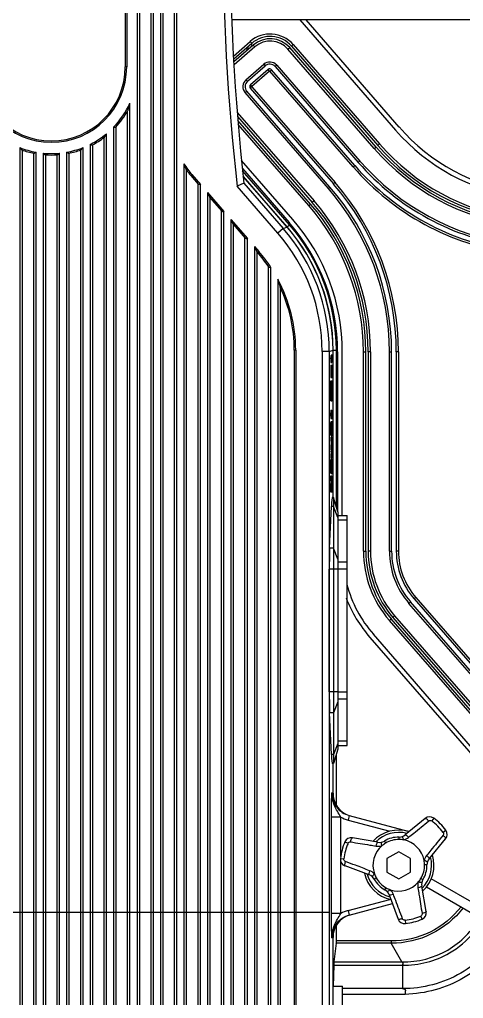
# Model space of a CAD drawing. Header units: millimetres. Extents: x -1070 to 42146, y 1440 to 12921.
# Drawn here: x 30919.1 to 31013.6, y 8100.1 to 8308.5 of the extents above; entities that cross this region are included whole.
import ezdxf

# ---------------------------------------------------------------- set-up
doc = ezdxf.new("R2010")
doc.units = ezdxf.units.MM
for name, color, linetype in [('DW-PLUS-PEIDIANHE实线CONTINUOUS', 7, 'Continuous'), ('DW-PLUS-XIANGTI实线CONTINUOUS', 7, 'Continuous'), ('MOUZU_COVER实线CONTINUOUS', 7, 'Continuous'), ('POWER-M_2实线CONTINUOUS', 7, 'Continuous'), ('SCREW-LOCKER实线CONTINUOUS', 7, 'Continuous')]:
    doc.layers.add(name, color=color, linetype=linetype)

# ---------------------------------------------------------------- blocks, each defined once
blk = doc.blocks.new('HJRTY45UYJDFGD')
at = {"layer": 'DW-PLUS-PEIDIANHE实线CONTINUOUS', "color": 251}
for p, q in [((18.25, 798.72), (18.25, 201.08)), ((18.75, 798.13), (18.75, 201.67)), ((21.25, 202.71), (21.25, 797.09)), ((21.75, 202.54), (21.75, 797.26)), ((23.25, 796.54), (23.25, 203.26)), ((23.75, 795.88), (23.75, 203.92)), ((26.25, 205.3), (26.25, 794.5)), ((26.75, 205.18), (26.75, 794.62)), ((15.75, 529.9), (15.75, 469.9)), ((16.05, 529.9), (16.05, 469.9)), ((16.05, 469.9), (15.75, 469.9)), ((16.75, 200.54), (16.75, 462.16)), ((16.25, 200.77), (16.25, 460.55)), ((13.25, 457.06), (13.25, 199.49)), ((13.75, 457.15), (13.75, 200.01)), ((11.25, 199.39), (11.25, 454.9)), ((11.75, 199.11), (11.75, 455.68)), ((-6.75, 452.73), (-6.75, 198.21)), ((6.75, 198.21), (6.75, 452.73)), ((8.25, 453.4), (8.25, 198.43)), ((8.75, 453.32), (8.75, 198.9)), ((-6.25, 452.22), (-6.25, 198.53)), ((-3.75, 198.29), (-3.75, 451.53)), ((-3.25, 197.87), (-3.25, 451.74)), ((-1.75, 451.53), (-1.75, 197.8)), ((-1.25, 451.19), (-1.25, 198.17)), ((1.25, 198.17), (1.25, 451.19)), ((1.75, 197.8), (1.75, 451.53)), ((3.25, 451.74), (3.25, 197.87)), ((3.75, 451.53), (3.75, 198.29)), ((6.25, 198.53), (6.25, 452.22)), ((28.25, 449.28), (28.25, 206.11)), ((28.75, 448), (28.75, 206.87)), ((29.95, 446.97), (29.73, 446.78)), ((29.73, 446.78), (31.29, 444.97)), ((29.95, 446.97), (31.75, 444.9)), ((40.86, 446.54), (50.19, 435.8)), ((31.25, 208.65), (31.25, 445.02)), ((31.75, 208.58), (31.75, 444.9)), ((41.01, 445.15), (39.57, 444.52)), ((48.26, 434.52), (39.57, 444.52)), ((41.01, 445.15), (49.39, 435.5)), ((33.25, 443.18), (36.75, 439.15)), ((33.25, 443.18), (33.25, 209.78)), ((33.71, 442.19), (36.29, 439.22)), ((33.75, 442.15), (33.75, 210.67)), ((36.25, 212.97), (36.25, 439.27)), ((36.75, 212.97), (36.75, 439.15)), ((38.25, 437.43), (41.75, 433.4)), ((38.25, 437.43), (38.25, 214.53)), ((38.71, 436.44), (41.29, 433.47)), ((38.75, 436.39), (38.75, 215.6)), ((49.39, 435.5), (50.19, 435.8)), ((49.39, 435.5), (48.26, 434.52)), ((41.25, 218.65), (41.25, 433.52)), ((41.75, 218.75), (41.75, 433.4)), ((43.25, 431.67), (44.19, 430.59)), ((43.25, 431.67), (43.25, 220.88)), ((43.71, 430.69), (43.97, 430.39)), ((43.75, 430.64), (43.75, 222.26)), ((44.19, 430.59), (43.97, 430.39)), ((46.25, 226.68), (46.25, 427.43)), ((46.75, 226.96), (46.75, 427.22)), ((48.25, 424.71), (48.25, 230.32)), ((48.75, 423.04), (48.75, 232.54)), ((52.05, 409.58), (51.75, 409.58)), ((51.75, 409.58), (51.75, 249.9)), ((52.05, 409.58), (52.05, 249.86)), ((59.19, 409.28), (57.7, 409.28)), ((57.7, 409.28), (57.7, 289.9)), ((59.19, 409.28), (60, 409.58)), ((59.19, 409.28), (59.19, 289.9)), ((59.65, 408.57), (59.63, 408.49)), ((59.65, 408.57), (59.85, 408.57)), ((59.85, 408.57), (59.83, 408.49)), ((60, 378.2), (60, 409.6)), ((59.5, 407.93), (59.74, 407.93)), ((59.5, 407.93), (59.51, 407.38)), ((59.51, 407.38), (59.74, 407.38)), ((59.54, 408.49), (59.83, 408.49)), ((59.54, 408.49), (59.54, 407.93)), ((59.54, 407.38), (59.54, 406.98)), ((59.54, 406.98), (59.75, 406.98)), ((59.7, 407.93), (59.71, 407.38)), ((59.74, 408.49), (59.74, 407.93)), ((59.74, 407.38), (59.74, 406.98)), ((59.75, 407.93), (59.75, 408.49)), ((59.75, 408.24), (59.83, 408.24)), ((59.75, 408.05), (59.83, 408.05)), ((59.75, 407.96), (59.83, 407.96)), ((59.82, 407.93), (59.75, 407.93)), ((59.75, 407.38), (59.82, 407.38)), ((59.75, 406.98), (59.75, 407.38)), ((59.83, 407.96), (59.83, 407.98)), ((59.54, 406.42), (59.85, 406.42)), ((59.54, 406.42), (59.54, 405.86)), ((59.54, 405.86), (59.8, 405.86)), ((59.62, 405.77), (59.82, 405.77)), ((59.63, 405.46), (59.83, 405.46)), ((59.63, 404.58), (59.83, 404.58)), ((59.64, 405), (59.84, 405)), ((59.74, 406.42), (59.74, 405.86)), ((59.83, 405.92), (59.85, 405.92)), ((59.85, 405.92), (59.85, 406.42)), ((59.53, 402.82), (59.73, 402.82)), ((59.54, 404.32), (59.8, 404.32)), ((59.54, 404.32), (59.54, 403.77)), ((59.54, 403.77), (59.81, 403.77)), ((59.57, 403.09), (59.77, 403.09)), ((59.62, 404.36), (59.82, 404.36)), ((59.74, 404.32), (59.74, 403.77)), ((59.85, 404.35), (59.85, 404.32)), ((59.49, 400.94), (59.69, 400.94)), ((59.5, 402.06), (59.7, 402.06)), ((59.71, 400.93), (59.84, 400.93)), ((59.73, 402.04), (59.82, 402.04)), ((59.84, 402.04), (59.84, 402.03)), ((59.51, 399.39), (59.71, 399.39)), ((59.57, 398.78), (59.77, 398.78)), ((59.72, 399.83), (59.82, 399.83)), ((59.83, 399.39), (59.83, 399.36)), ((59.53, 396.25), (59.73, 396.25)), ((59.54, 396.82), (59.74, 396.82)), ((59.76, 396.63), (59.74, 396.82)), ((59.54, 395.9), (59.74, 395.9)), ((59.54, 395.55), (59.75, 395.55)), ((59.54, 395.55), (59.54, 395.05)), ((59.54, 395.05), (59.85, 395.05)), ((59.55, 393.96), (59.75, 393.96)), ((59.59, 394.38), (59.79, 394.38)), ((59.74, 395.55), (59.74, 395.05)), ((59.85, 395.6), (59.79, 395.6)), ((59.79, 394.36), (59.82, 394.36)), ((59.8, 391.95), (59.8, 394.38)), ((59.82, 394.36), (59.81, 393.79)), ((59.85, 395.05), (59.85, 395.6)), ((59.53, 392.9), (59.73, 392.9)), ((59.78, 393.8), (59.78, 391.98)), ((59.8, 393.79), (59.81, 393.79)), ((59.8, 393.45), (59.83, 393.45)), ((59.8, 392.93), (59.84, 392.93)), ((59.8, 392.25), (59.83, 392.25)), ((59.54, 391.1), (59.74, 391.1)), ((59.54, 391.1), (59.54, 390.56)), ((59.54, 390.56), (59.74, 390.56)), ((59.54, 390.56), (59.62, 389.81)), ((59.62, 389.81), (59.54, 389.16)), ((59.55, 391.8), (59.75, 391.8)), ((59.59, 391.37), (59.79, 391.37)), ((59.62, 389.81), (59.82, 389.81)), ((59.74, 391.1), (59.74, 390.56)), ((59.85, 390.08), (59.74, 391.1)), ((59.74, 390.56), (59.82, 389.81)), ((59.82, 389.81), (59.74, 389.16)), ((59.85, 389.5), (59.85, 390.08)), ((59.54, 389.16), (59.74, 389.16)), ((59.54, 389.16), (59.54, 388.59)), ((59.54, 388.59), (59.74, 388.59)), ((59.54, 388.59), (59.6, 388.07)), ((59.63, 387.91), (59.54, 387.19)), ((59.6, 389.65), (59.8, 389.65)), ((59.6, 388.07), (59.8, 388.07)), ((59.63, 387.91), (59.83, 387.91)), ((59.74, 389.16), (59.74, 388.59)), ((59.74, 388.59), (59.8, 388.07)), ((59.83, 387.91), (59.74, 387.19)), ((59.76, 388.86), (59.78, 388.98)), ((59.85, 388.2), (59.76, 388.86)), ((59.78, 388.98), (59.85, 389.5)), ((59.85, 387.62), (59.85, 388.2)), ((59.54, 387.19), (59.74, 387.19)), ((59.54, 387.19), (59.54, 386.62)), ((59.54, 386.62), (59.74, 386.62)), ((59.55, 385.94), (59.75, 385.94)), ((59.59, 386.37), (59.79, 386.37)), ((59.74, 386.62), (59.85, 387.62)), ((59.74, 387.19), (59.74, 386.62)), ((59.53, 384.85), (59.73, 384.85)), ((59.55, 383.82), (59.75, 383.82)), ((59.75, 384.85), (59.84, 384.85)), ((59.76, 385.53), (59.83, 385.53)), ((59.76, 384.16), (59.83, 384.16)), ((59.5, 382.34), (59.7, 382.34)), ((59.5, 381.78), (59.7, 381.78)), ((59.52, 382.7), (59.72, 382.7)), ((59.54, 382.83), (59.74, 382.83)), ((59.59, 383.32), (59.79, 383.32)), ((59.72, 381.98), (59.76, 381.98)), ((59.49, 381.1), (59.69, 381.1)), ((59.49, 381.1), (59.49, 379.4)), ((59.49, 379.4), (59.85, 379.4)), ((59.69, 381.1), (59.69, 379.4)), ((59.71, 381.16), (59.77, 381.16)), ((59.71, 380), (59.71, 381.15)), ((59.77, 380), (59.71, 380)), ((59.77, 381.16), (59.77, 380)), ((59.79, 380), (59.79, 381.15)), ((59.85, 380), (59.79, 380)), ((59.85, 379.4), (59.85, 380)), ((60.1, 378.2), (59.84, 378.2)), ((61, 375.2), (60.1, 378.2)), ((60.1, 378.2), (60.1, 321.6)), ((59.28, 367.43), (59.66, 376.29)), ((60.1, 376.29), (59.66, 376.29)), ((61, 373.98), (60.1, 376.29)), ((61, 375.2), (61, 324.6)), ((60.1, 367.43), (59.28, 367.43)), ((61, 365.12), (60.1, 367.43)), ((61, 362.96), (59.21, 362.96)), ((59.21, 336.84), (59.21, 362.96)), ((61, 336.84), (59.21, 336.84)), ((61, 334.68), (60.1, 332.37)), ((60.1, 332.37), (59.28, 332.37)), ((59.66, 323.51), (59.28, 332.37)), ((61, 325.82), (60.1, 323.51)), ((60.1, 323.51), (59.66, 323.51)), ((61, 324.6), (60.1, 321.6)), ((60.1, 321.6), (59.84, 321.6)), ((60, 315.25), (60, 321.6)), ((60, 315.25), (59.75, 315.32)), ((61.65, 310.18), (59.65, 310.18)), ((59.65, 289.62), (59.65, 310.18)), ((61.65, 301.75), (61.65, 310.18)), ((63.46, 310.49), (63.21, 309.52)), ((63.21, 309.52), (72.07, 307.15)), ((63.46, 310.49), (75.94, 307.14)), ((61.65, 289.62), (61.65, 300.69)), ((63.21, 290.28), (72.07, 292.65)), ((-8.75, 289.9), (-6.25, 289.9)), ((-6.25, 289.9), (-3.75, 289.9)), ((-3.75, 289.9), (59.19, 289.9)), ((63.21, 290.28), (63.46, 289.31)), ((63.46, 289.31), (72.64, 291.77)), ((61.65, 289.62), (59.65, 289.62)), ((59.75, 284.48), (60, 284.55)), ((60, 249.9), (60, 284.55))]:
    blk.add_line(p, q, dxfattribs=at)
for centre, radius, start, end in [((538, 499.9), 501.5, 173.6596, 186.3404), ((538, 499.9), 500, 173.7134, 186.2866), ((0, 469.9), 16.05, 180, 0), ((0, 469.9), 15.75, 180, 0), ((0, 469.9), 18.45, 315.9025, 335.2111), ((0, 469.9), 18.75, 316.9793, 330.3302), ((0, 469.9), 18.45, 296.5613, 309.5578), ((0, 469.9), 18.75, 297.674, 307.0295), ((0, 469.9), 18.45, 248.5399, 259.8543), ((0, 469.9), 18.45, 280.1457, 291.4601), ((0, 469.9), 18.75, 250.3934, 258.5932), ((0, 469.9), 18.45, 264.5573, 275.4427), ((0, 469.9), 18.75, 266.0496, 273.9504), ((0, 469.9), 18.75, 281.4068, 289.6066), ((43.52, 458.76), 17.97, 211.847, 220.9926), ((43.49, 458.74), 18.24, 215.8608, 221.0003), ((19.22, 409.28), 38.47, 359.9991, 41.0009), ((19.22, 409.28), 39.98, 0.0002, 40.9998), ((20.01, 409.57), 31.74, 34.2385, 40.9951), ((19.99, 409.55), 32.07, 33.4374, 40.9914), ((19.96, 409.53), 31.8, 34.1112, 34.2415), ((20.03, 409.58), 32.02, 359.9993, 28.1954), ((20.05, 409.6), 31.69, 25.0999, 25.2892), ((20.03, 409.58), 31.72, 359.9986, 25.1067), ((-8.95, 408.08), 68.8, 0.0616, 0.4092), ((14, 408.22), 45.83, 0.0257, 0.3289), ((20.1, 408.14), 39.75, 359.6291, 0.01), ((43.37, 407.99), 16.48, 358.9429, 359.6461), ((36.11, 405.01), 23.53, 359.9754, 1.1106), ((50.29, 405.44), 9.56, 2.5653, 2.8861), ((36.31, 405.01), 23.53, 359.9754, 1.1106), ((31.42, 404.95), 28.43, 0.0871, 1.0344), ((17.99, 404.89), 41.86, 359.9988, 0.1505), ((23.45, 404.88), 36.4, 359.1655, 0.016), ((4.28, 400.99), 55.57, 359.9425, 1.0692), ((86.02, 396.25), 26.49, 178.7585, 179.987), ((86.22, 396.25), 26.49, 178.7585, 179.987), ((79.39, 396.22), 19.64, 178.8178, 180), ((35.9, 385.18), 23.95, 1.0902, 1.4931), ((20.33, 384.89), 39.52, 359.9384, 1.0776), ((43.72, 384.32), 16.13, 357.9302, 358.3204), ((201.46, 381.13), 141.96, 179.7379, 180.0142), ((201.66, 381.13), 141.96, 179.7379, 180.0142), ((64.77, 315.35), 6.04, 238.8803, 254.9593), ((74, 299.9), 7.5, 72.8486, 137.153), ((74, 299.9), 7, 75.5534, 134.4466), ((74, 299.9), 7, 315.5534, 14.4466), ((74, 299.9), 7.5, 312.8215, 17.191), ((74, 299.9), 7.5, 192.8341, 257.1602), ((74, 299.9), 7, 195.5534, 254.4466), ((9816.25, 289.88), 9758.55, 179.999871, 180.235764), ((9732.04, 289.88), 9672.85, 179.999871, 180.236806), ((64.77, 284.45), 6.04, 105.0406, 121.1198)]:
    blk.add_arc(centre, radius, start, end, dxfattribs=at)
for centre, major_axis, ratio, start_param, end_param in [((19.98, 409.56), (37.49, 14.02), 0.999306, -0.35698, 0.357565), ((59.84, 369.9), (0, 8.3), 0.034921, 0.000009, 0.691684), ((59.41, 362.96), (0, 5.8), 0.034921, 0.691684, 1.570796), ((59.41, 336.84), (0, 5.8), 0.034921, -4.712389, -3.833276), ((59.84, 329.9), (0, 8.3), 0.034921, -3.833276, -3.141601), ((65, 315.25), (-4.83, 1.29), 0.999347, 0.261636, 1.52027), ((65, 284.55), (4.83, 1.29), 0.999347, 1.621323, 2.879956)]:
    blk.add_ellipse(centre, major_axis=major_axis, ratio=ratio, start_param=start_param, end_param=end_param, dxfattribs=at)
for points, knots in [([(16.29, 460.62), (16.32, 460.67), (16.36, 460.79), (16.44, 461.03), (16.54, 461.36), (16.65, 461.76), (16.72, 462.03), (16.75, 462.16)], [0, 0, 0, 0, 0.108185, 0.230727, 0.484511, 0.741784, 1, 1, 1, 1]), ([(13.25, 457.06), (13.34, 457.05), (13.49, 457.04), (13.66, 457.06), (13.71, 457.11)], [0, 0, 0, 0, 0.592483, 1, 1, 1, 1]), ([(11.29, 454.93), (11.31, 454.95), (11.35, 454.99), (11.42, 455.1), (11.52, 455.26), (11.64, 455.47), (11.71, 455.61), (11.75, 455.68)], [0, 0, 0, 0, 0.087932, 0.201837, 0.457411, 0.726575, 1, 1, 1, 1]), ([(-6.75, 452.73), (-6.71, 452.68), (-6.63, 452.58), (-6.51, 452.44), (-6.4, 452.33), (-6.33, 452.25), (-6.29, 452.24)], [0, 0, 0, 0, 0.286042, 0.563701, 0.816986, 1, 1, 1, 1]), ([(6.29, 452.24), (6.33, 452.25), (6.4, 452.33), (6.51, 452.44), (6.63, 452.58), (6.71, 452.68), (6.75, 452.73)], [0, 0, 0, 0, 0.183013, 0.436297, 0.713957, 1, 1, 1, 1]), ([(8.25, 453.4), (8.34, 453.36), (8.46, 453.32), (8.62, 453.28), (8.68, 453.28), (8.71, 453.29)], [0, 0, 0, 0, 0.596257, 0.833656, 1, 1, 1, 1]), ([(-3.71, 451.52), (-3.68, 451.51), (-3.61, 451.54), (-3.46, 451.61), (-3.34, 451.69), (-3.25, 451.74)], [0, 0, 0, 0, 0.165618, 0.408886, 1, 1, 1, 1]), ([(-1.75, 451.53), (-1.67, 451.46), (-1.55, 451.35), (-1.4, 451.24), (-1.32, 451.2), (-1.29, 451.19)], [0, 0, 0, 0, 0.579739, 0.828525, 1, 1, 1, 1]), ([(1.29, 451.19), (1.32, 451.2), (1.4, 451.24), (1.55, 451.35), (1.67, 451.46), (1.75, 451.53)], [0, 0, 0, 0, 0.171475, 0.420261, 1, 1, 1, 1]), ([(3.25, 451.74), (3.34, 451.69), (3.46, 451.61), (3.61, 451.54), (3.68, 451.51), (3.71, 451.52)], [0, 0, 0, 0, 0.591114, 0.834382, 1, 1, 1, 1]), ([(28.25, 449.28), (28.29, 449.17), (28.36, 448.95), (28.47, 448.64), (28.56, 448.37), (28.64, 448.18), (28.68, 448.09), (28.71, 448.06)], [0, 0, 0, 0, 0.261851, 0.522121, 0.776844, 0.897639, 1, 1, 1, 1]), ([(31.29, 444.97), (31.33, 444.93), (31.51, 444.89), (31.66, 444.9), (31.75, 444.9)], [0, 0, 0, 0, 0.409858, 1, 1, 1, 1]), ([(41.01, 445.15), (41.01, 445.15), (41.01, 445.15), (41.01, 445.15), (41.01, 445.15)], [0, 0, 0, 0, 0.584261, 1, 1, 1, 1]), ([(33.25, 443.18), (33.29, 443.09), (33.36, 442.91), (33.48, 442.65), (33.57, 442.44), (33.65, 442.29), (33.69, 442.22), (33.71, 442.19)], [0, 0, 0, 0, 0.265887, 0.529164, 0.784185, 0.902737, 1, 1, 1, 1]), ([(36.29, 439.22), (36.33, 439.17), (36.51, 439.14), (36.66, 439.15), (36.75, 439.15)], [0, 0, 0, 0, 0.409858, 1, 1, 1, 1]), ([(38.25, 437.43), (38.29, 437.34), (38.36, 437.16), (38.48, 436.9), (38.57, 436.69), (38.65, 436.54), (38.69, 436.47), (38.71, 436.44)], [0, 0, 0, 0, 0.265887, 0.529164, 0.784185, 0.902737, 1, 1, 1, 1]), ([(41.29, 433.47), (41.33, 433.42), (41.51, 433.39), (41.66, 433.4), (41.75, 433.4)], [0, 0, 0, 0, 0.409858, 1, 1, 1, 1]), ([(43.25, 431.67), (43.29, 431.59), (43.36, 431.41), (43.48, 431.15), (43.57, 430.94), (43.65, 430.79), (43.69, 430.72), (43.71, 430.69)], [0, 0, 0, 0, 0.265887, 0.529164, 0.784185, 0.902737, 1, 1, 1, 1]), ([(46.29, 427.37), (46.33, 427.31), (46.5, 427.24), (46.66, 427.23), (46.75, 427.22)], [0, 0, 0, 0, 0.419798, 1, 1, 1, 1]), ([(48.25, 424.71), (48.33, 424.44), (48.44, 424.04), (48.57, 423.57), (48.65, 423.31), (48.68, 423.19), (48.71, 423.13)], [0, 0, 0, 0, 0.51334, 0.766134, 0.888872, 1, 1, 1, 1]), ([(59.82, 407.93), (59.82, 407.93), (59.83, 407.95), (59.83, 407.95), (59.83, 407.96)], [0, 0, 0, 0, 0.582765, 1, 1, 1, 1]), ([(59.84, 407.45), (59.84, 407.43), (59.84, 407.41), (59.82, 407.38), (59.82, 407.38)], [0, 0, 0, 0, 0.70464, 1, 1, 1, 1]), ([(59.83, 408.05), (59.83, 408.07), (59.83, 408.13), (59.83, 408.19), (59.83, 408.24)], [0, 0, 0, 0, 0.206475, 1, 1, 1, 1]), ([(59.83, 407.98), (59.83, 407.99), (59.83, 408.01), (59.83, 408.03), (59.83, 408.05)], [0, 0, 0, 0, 0.209459, 1, 1, 1, 1]), ([(59.85, 407.68), (59.85, 407.66), (59.85, 407.58), (59.84, 407.5), (59.84, 407.45)], [0, 0, 0, 0, 0.328395, 1, 1, 1, 1]), ([(59.62, 405.77), (59.62, 405.8), (59.62, 405.82), (59.61, 405.86), (59.6, 405.86)], [0, 0, 0, 0, 0.77255, 1, 1, 1, 1]), ([(59.63, 405.46), (59.63, 405.5), (59.63, 405.6), (59.63, 405.7), (59.62, 405.77)], [0, 0, 0, 0, 0.322669, 1, 1, 1, 1]), ([(59.62, 404.39), (59.63, 404.4), (59.63, 404.47), (59.63, 404.53), (59.63, 404.58)], [0, 0, 0, 0, 0.183355, 1, 1, 1, 1]), ([(59.63, 404.58), (59.63, 404.61), (59.64, 404.75), (59.64, 404.89), (59.64, 405)], [0, 0, 0, 0, 0.209658, 1, 1, 1, 1]), ([(59.82, 405.77), (59.82, 405.8), (59.82, 405.82), (59.81, 405.86), (59.8, 405.86)], [0, 0, 0, 0, 0.77255, 1, 1, 1, 1]), ([(59.83, 405.46), (59.83, 405.5), (59.83, 405.6), (59.83, 405.7), (59.82, 405.77)], [0, 0, 0, 0, 0.322669, 1, 1, 1, 1]), ([(59.82, 404.39), (59.82, 404.4), (59.83, 404.47), (59.83, 404.53), (59.83, 404.58)], [0, 0, 0, 0, 0.183355, 1, 1, 1, 1]), ([(59.83, 404.58), (59.83, 404.61), (59.84, 404.75), (59.84, 404.89), (59.84, 405)], [0, 0, 0, 0, 0.209658, 1, 1, 1, 1]), ([(59.84, 405.87), (59.84, 405.84), (59.84, 405.7), (59.85, 405.57), (59.85, 405.47)], [0, 0, 0, 0, 0.233034, 1, 1, 1, 1]), ([(59.5, 402.06), (59.5, 402.14), (59.51, 402.39), (59.52, 402.65), (59.53, 402.82)], [0, 0, 0, 0, 0.305093, 1, 1, 1, 1]), ([(59.53, 402.82), (59.53, 402.86), (59.54, 402.92), (59.55, 403.01), (59.56, 403.06), (59.57, 403.09), (59.57, 403.09)], [0, 0, 0, 0, 0.4112, 0.723992, 0.92132, 1, 1, 1, 1]), ([(59.62, 404.34), (59.62, 404.35), (59.62, 404.35), (59.62, 404.36), (59.62, 404.36)], [0, 0, 0, 0, 0.44064, 1, 1, 1, 1]), ([(59.7, 402.06), (59.7, 402.14), (59.71, 402.39), (59.72, 402.65), (59.73, 402.82)], [0, 0, 0, 0, 0.305093, 1, 1, 1, 1]), ([(59.74, 402.29), (59.74, 402.25), (59.72, 402.07), (59.72, 401.89), (59.72, 401.74)], [0, 0, 0, 0, 0.193206, 1, 1, 1, 1]), ([(59.73, 402.82), (59.73, 402.86), (59.74, 402.92), (59.75, 403.01), (59.76, 403.06), (59.77, 403.09), (59.77, 403.09)], [0, 0, 0, 0, 0.4112, 0.723992, 0.92132, 1, 1, 1, 1]), ([(59.77, 402.47), (59.77, 402.47), (59.76, 402.45), (59.75, 402.42), (59.74, 402.36), (59.74, 402.31), (59.74, 402.29)], [0, 0, 0, 0, 0.084, 0.285254, 0.598262, 1, 1, 1, 1]), ([(59.77, 403.09), (59.78, 403.09), (59.79, 403.05), (59.8, 403.01), (59.81, 402.92), (59.81, 402.85), (59.82, 402.81)], [0, 0, 0, 0, 0.079506, 0.279117, 0.593214, 1, 1, 1, 1]), ([(59.82, 402.04), (59.82, 402.11), (59.81, 402.22), (59.8, 402.36), (59.79, 402.43), (59.78, 402.47), (59.77, 402.47)], [0, 0, 0, 0, 0.459452, 0.765106, 0.936919, 1, 1, 1, 1]), ([(59.8, 404.33), (59.81, 404.33), (59.82, 404.34), (59.82, 404.35), (59.82, 404.36)], [0, 0, 0, 0, 0.603312, 1, 1, 1, 1]), ([(59.8, 404.32), (59.8, 404.32), (59.8, 404.32), (59.8, 404.33), (59.8, 404.33)], [0, 0, 0, 0, 0.512365, 1, 1, 1, 1]), ([(59.83, 403.8), (59.82, 403.8), (59.82, 403.79), (59.81, 403.77), (59.81, 403.77)], [0, 0, 0, 0, 0.457324, 1, 1, 1, 1]), ([(59.82, 402.81), (59.82, 402.79), (59.82, 402.68), (59.83, 402.57), (59.83, 402.48)], [0, 0, 0, 0, 0.216599, 1, 1, 1, 1]), ([(59.84, 403.98), (59.84, 403.96), (59.84, 403.9), (59.83, 403.84), (59.83, 403.8)], [0, 0, 0, 0, 0.313273, 1, 1, 1, 1]), ([(59.83, 402.48), (59.83, 402.44), (59.84, 402.3), (59.84, 402.15), (59.84, 402.04)], [0, 0, 0, 0, 0.232619, 1, 1, 1, 1]), ([(59.85, 404.32), (59.85, 404.29), (59.85, 404.17), (59.84, 404.06), (59.84, 403.98)], [0, 0, 0, 0, 0.289484, 1, 1, 1, 1]), ([(59.49, 400.94), (59.49, 401.04), (59.49, 401.42), (59.5, 401.79), (59.5, 402.06)], [0, 0, 0, 0, 0.273053, 1, 1, 1, 1]), ([(59.51, 399.39), (59.51, 399.49), (59.49, 400.01), (59.49, 400.52), (59.49, 400.94)], [0, 0, 0, 0, 0.19873, 1, 1, 1, 1]), ([(59.69, 400.94), (59.69, 401.04), (59.69, 401.42), (59.7, 401.79), (59.7, 402.06)], [0, 0, 0, 0, 0.273053, 1, 1, 1, 1]), ([(59.71, 399.39), (59.71, 399.49), (59.69, 400.01), (59.69, 400.52), (59.69, 400.94)], [0, 0, 0, 0, 0.19873, 1, 1, 1, 1]), ([(59.72, 401.74), (59.72, 401.68), (59.71, 401.42), (59.71, 401.15), (59.71, 400.94)], [0, 0, 0, 0, 0.228808, 1, 1, 1, 1]), ([(59.71, 400.94), (59.71, 400.84), (59.71, 400.48), (59.72, 400.12), (59.72, 399.85)], [0, 0, 0, 0, 0.27627, 1, 1, 1, 1]), ([(59.84, 400.93), (59.84, 401.04), (59.83, 401.41), (59.83, 401.78), (59.82, 402.04)], [0, 0, 0, 0, 0.290235, 1, 1, 1, 1]), ([(59.82, 399.83), (59.82, 399.91), (59.83, 400.28), (59.84, 400.64), (59.84, 400.93)], [0, 0, 0, 0, 0.206432, 1, 1, 1, 1]), ([(59.85, 400.94), (59.85, 400.83), (59.85, 400.45), (59.85, 400.07), (59.84, 399.8)], [0, 0, 0, 0, 0.28046, 1, 1, 1, 1]), ([(59.57, 398.78), (59.56, 398.78), (59.55, 398.85), (59.54, 398.94), (59.52, 399.15), (59.52, 399.29), (59.51, 399.39)], [0, 0, 0, 0, 0.063628, 0.241546, 0.549966, 1, 1, 1, 1]), ([(59.77, 398.78), (59.76, 398.78), (59.75, 398.85), (59.74, 398.94), (59.72, 399.15), (59.72, 399.29), (59.71, 399.39)], [0, 0, 0, 0, 0.063628, 0.241546, 0.549966, 1, 1, 1, 1]), ([(59.72, 399.85), (59.73, 399.79), (59.73, 399.68), (59.74, 399.53), (59.75, 399.46), (59.76, 399.4), (59.77, 399.4)], [0, 0, 0, 0, 0.410885, 0.724052, 0.922629, 1, 1, 1, 1]), ([(59.77, 399.4), (59.78, 399.4), (59.79, 399.45), (59.8, 399.51), (59.81, 399.66), (59.82, 399.77), (59.82, 399.83)], [0, 0, 0, 0, 0.062044, 0.236252, 0.545439, 1, 1, 1, 1]), ([(59.81, 399.04), (59.81, 399), (59.81, 398.94), (59.8, 398.86), (59.79, 398.81), (59.78, 398.78), (59.77, 398.78)], [0, 0, 0, 0, 0.428242, 0.739703, 0.928345, 1, 1, 1, 1]), ([(59.83, 399.36), (59.83, 399.33), (59.82, 399.22), (59.82, 399.12), (59.81, 399.04)], [0, 0, 0, 0, 0.288458, 1, 1, 1, 1]), ([(59.84, 399.8), (59.84, 399.76), (59.84, 399.63), (59.83, 399.49), (59.83, 399.39)], [0, 0, 0, 0, 0.268604, 1, 1, 1, 1]), ([(59.54, 395.9), (59.54, 395.92), (59.54, 396.04), (59.53, 396.16), (59.53, 396.25)], [0, 0, 0, 0, 0.233887, 1, 1, 1, 1]), ([(59.74, 395.9), (59.74, 395.92), (59.74, 396.04), (59.73, 396.16), (59.73, 396.25)], [0, 0, 0, 0, 0.233887, 1, 1, 1, 1]), ([(59.75, 396.22), (59.75, 396.2), (59.75, 396.09), (59.76, 395.98), (59.76, 395.9)], [0, 0, 0, 0, 0.267789, 1, 1, 1, 1]), ([(59.53, 392.9), (59.53, 393), (59.54, 393.36), (59.54, 393.71), (59.55, 393.96)], [0, 0, 0, 0, 0.29242, 1, 1, 1, 1]), ([(59.55, 395.55), (59.55, 395.57), (59.55, 395.69), (59.54, 395.81), (59.54, 395.9)], [0, 0, 0, 0, 0.240666, 1, 1, 1, 1]), ([(59.55, 393.96), (59.55, 394.03), (59.56, 394.13), (59.57, 394.27), (59.58, 394.33), (59.58, 394.38), (59.59, 394.38)], [0, 0, 0, 0, 0.457907, 0.76502, 0.937591, 1, 1, 1, 1]), ([(59.73, 392.9), (59.73, 393), (59.74, 393.36), (59.74, 393.71), (59.75, 393.96)], [0, 0, 0, 0, 0.29242, 1, 1, 1, 1]), ([(59.75, 395.55), (59.75, 395.57), (59.75, 395.69), (59.74, 395.81), (59.74, 395.9)], [0, 0, 0, 0, 0.240666, 1, 1, 1, 1]), ([(59.75, 393.96), (59.75, 394.03), (59.76, 394.13), (59.77, 394.27), (59.78, 394.33), (59.78, 394.38), (59.79, 394.38)], [0, 0, 0, 0, 0.457907, 0.76502, 0.937591, 1, 1, 1, 1]), ([(59.76, 395.9), (59.76, 395.88), (59.76, 395.81), (59.76, 395.74), (59.77, 395.69)], [0, 0, 0, 0, 0.336653, 1, 1, 1, 1]), ([(59.77, 395.69), (59.77, 395.67), (59.78, 395.65), (59.78, 395.6), (59.79, 395.6)], [0, 0, 0, 0, 0.716424, 1, 1, 1, 1]), ([(59.82, 394.36), (59.82, 394.33), (59.84, 394.17), (59.84, 394), (59.84, 393.86)], [0, 0, 0, 0, 0.169468, 1, 1, 1, 1]), ([(59.55, 391.8), (59.55, 391.87), (59.54, 392.24), (59.53, 392.6), (59.53, 392.9)], [0, 0, 0, 0, 0.200997, 1, 1, 1, 1]), ([(59.75, 391.8), (59.75, 391.87), (59.74, 392.24), (59.73, 392.6), (59.73, 392.9)], [0, 0, 0, 0, 0.200997, 1, 1, 1, 1]), ([(59.76, 393.59), (59.76, 393.54), (59.75, 393.31), (59.75, 393.08), (59.75, 392.9)], [0, 0, 0, 0, 0.206289, 1, 1, 1, 1]), ([(59.75, 392.9), (59.75, 392.84), (59.75, 392.63), (59.75, 392.41), (59.76, 392.26)], [0, 0, 0, 0, 0.286103, 1, 1, 1, 1]), ([(59.78, 393.8), (59.78, 393.78), (59.77, 393.71), (59.76, 393.64), (59.76, 393.59)], [0, 0, 0, 0, 0.298163, 1, 1, 1, 1]), ([(59.76, 392.26), (59.76, 392.2), (59.77, 392.1), (59.77, 392), (59.78, 391.98)], [0, 0, 0, 0, 0.699412, 1, 1, 1, 1]), ([(59.8, 391.95), (59.81, 391.97), (59.81, 392.08), (59.82, 392.17), (59.83, 392.25)], [0, 0, 0, 0, 0.26697, 1, 1, 1, 1]), ([(59.83, 393.45), (59.83, 393.49), (59.83, 393.6), (59.82, 393.71), (59.81, 393.79)], [0, 0, 0, 0, 0.329711, 1, 1, 1, 1]), ([(59.84, 392.93), (59.84, 392.98), (59.84, 393.15), (59.83, 393.33), (59.83, 393.45)], [0, 0, 0, 0, 0.282646, 1, 1, 1, 1]), ([(59.83, 392.25), (59.83, 392.3), (59.84, 392.52), (59.84, 392.75), (59.84, 392.93)], [0, 0, 0, 0, 0.210483, 1, 1, 1, 1]), ([(59.84, 393.86), (59.85, 393.79), (59.85, 393.48), (59.85, 393.17), (59.85, 392.93)], [0, 0, 0, 0, 0.228936, 1, 1, 1, 1]), ([(59.85, 392.93), (59.85, 392.82), (59.85, 392.44), (59.85, 392.06), (59.84, 391.79)], [0, 0, 0, 0, 0.289439, 1, 1, 1, 1]), ([(59.59, 391.37), (59.59, 391.37), (59.58, 391.42), (59.57, 391.48), (59.56, 391.63), (59.55, 391.73), (59.55, 391.8)], [0, 0, 0, 0, 0.062272, 0.234896, 0.542075, 1, 1, 1, 1]), ([(59.79, 391.37), (59.79, 391.37), (59.78, 391.42), (59.77, 391.48), (59.76, 391.63), (59.75, 391.73), (59.75, 391.8)], [0, 0, 0, 0, 0.062272, 0.234896, 0.542075, 1, 1, 1, 1]), ([(59.84, 391.79), (59.84, 391.73), (59.83, 391.62), (59.82, 391.48), (59.81, 391.42), (59.8, 391.37), (59.79, 391.37)], [0, 0, 0, 0, 0.456364, 0.764386, 0.937812, 1, 1, 1, 1]), ([(59.63, 387.91), (59.63, 387.91), (59.62, 387.97), (59.61, 388.02), (59.6, 388.07)], [0, 0, 0, 0, 0.083194, 1, 1, 1, 1]), ([(59.53, 384.85), (59.53, 384.95), (59.54, 385.32), (59.54, 385.68), (59.55, 385.94)], [0, 0, 0, 0, 0.292365, 1, 1, 1, 1]), ([(59.55, 385.94), (59.55, 386.01), (59.56, 386.11), (59.57, 386.26), (59.58, 386.32), (59.58, 386.37), (59.59, 386.37)], [0, 0, 0, 0, 0.450834, 0.760816, 0.93731, 1, 1, 1, 1]), ([(59.73, 384.85), (59.73, 384.95), (59.74, 385.32), (59.74, 385.68), (59.75, 385.94)], [0, 0, 0, 0, 0.292365, 1, 1, 1, 1]), ([(59.75, 385.94), (59.75, 386.01), (59.76, 386.11), (59.77, 386.26), (59.78, 386.32), (59.78, 386.37), (59.79, 386.37)], [0, 0, 0, 0, 0.450834, 0.760816, 0.93731, 1, 1, 1, 1]), ([(59.79, 385.8), (59.79, 385.8), (59.78, 385.78), (59.77, 385.73), (59.77, 385.64), (59.76, 385.57), (59.76, 385.53)], [0, 0, 0, 0, 0.060474, 0.223489, 0.525988, 1, 1, 1, 1]), ([(59.79, 386.37), (59.8, 386.37), (59.81, 386.35), (59.82, 386.29), (59.82, 386.23), (59.83, 386.18)], [0, 0, 0, 0, 0.07067, 0.232194, 1, 1, 1, 1]), ([(59.83, 385.53), (59.82, 385.57), (59.82, 385.64), (59.81, 385.74), (59.81, 385.78), (59.8, 385.8), (59.79, 385.8)], [0, 0, 0, 0, 0.479204, 0.776664, 0.937807, 1, 1, 1, 1]), ([(59.83, 386.18), (59.83, 386.16), (59.84, 386.03), (59.84, 385.9), (59.84, 385.8)], [0, 0, 0, 0, 0.199919, 1, 1, 1, 1]), ([(59.55, 383.82), (59.54, 383.89), (59.54, 384.23), (59.53, 384.58), (59.53, 384.85)], [0, 0, 0, 0, 0.209622, 1, 1, 1, 1]), ([(59.59, 383.32), (59.59, 383.32), (59.58, 383.33), (59.57, 383.38), (59.56, 383.47), (59.55, 383.63), (59.55, 383.75), (59.55, 383.82)], [0, 0, 0, 0, 0.024811, 0.080102, 0.281015, 0.589022, 1, 1, 1, 1]), ([(59.75, 383.82), (59.74, 383.89), (59.74, 384.23), (59.73, 384.58), (59.73, 384.85)], [0, 0, 0, 0, 0.209622, 1, 1, 1, 1]), ([(59.76, 385.53), (59.76, 385.48), (59.75, 385.25), (59.75, 385.02), (59.75, 384.85)], [0, 0, 0, 0, 0.212516, 1, 1, 1, 1]), ([(59.75, 384.85), (59.75, 384.78), (59.75, 384.55), (59.75, 384.32), (59.76, 384.16)], [0, 0, 0, 0, 0.285909, 1, 1, 1, 1]), ([(59.79, 383.32), (59.79, 383.32), (59.78, 383.33), (59.77, 383.38), (59.76, 383.47), (59.75, 383.63), (59.75, 383.75), (59.75, 383.82)], [0, 0, 0, 0, 0.024811, 0.080102, 0.281015, 0.589022, 1, 1, 1, 1]), ([(59.76, 384.16), (59.76, 384.11), (59.77, 384.04), (59.77, 383.95), (59.78, 383.91), (59.79, 383.88), (59.79, 383.88)], [0, 0, 0, 0, 0.477856, 0.777002, 0.938644, 1, 1, 1, 1]), ([(59.79, 383.88), (59.8, 383.88), (59.81, 383.91), (59.81, 383.95), (59.82, 384.04), (59.82, 384.11), (59.83, 384.16)], [0, 0, 0, 0, 0.060367, 0.220065, 0.519319, 1, 1, 1, 1]), ([(59.84, 383.74), (59.84, 383.67), (59.83, 383.57), (59.82, 383.43), (59.81, 383.36), (59.8, 383.32), (59.79, 383.32)], [0, 0, 0, 0, 0.459143, 0.765409, 0.937661, 1, 1, 1, 1]), ([(59.84, 384.85), (59.84, 384.91), (59.84, 385.14), (59.83, 385.37), (59.83, 385.53)], [0, 0, 0, 0, 0.283479, 1, 1, 1, 1]), ([(59.83, 384.16), (59.83, 384.2), (59.84, 384.43), (59.84, 384.66), (59.84, 384.85)], [0, 0, 0, 0, 0.208598, 1, 1, 1, 1]), ([(59.85, 384.85), (59.85, 384.75), (59.85, 384.42), (59.85, 384.08), (59.84, 383.85)], [0, 0, 0, 0, 0.28442, 1, 1, 1, 1]), ([(59.5, 382.34), (59.5, 382.37), (59.51, 382.49), (59.51, 382.61), (59.52, 382.7)], [0, 0, 0, 0, 0.285746, 1, 1, 1, 1]), ([(59.5, 381.78), (59.5, 381.84), (59.5, 382.02), (59.5, 382.21), (59.5, 382.34)], [0, 0, 0, 0, 0.294803, 1, 1, 1, 1]), ([(59.52, 382.7), (59.52, 382.73), (59.52, 382.78), (59.53, 382.82), (59.54, 382.83), (59.54, 382.83)], [0, 0, 0, 0, 0.731852, 0.924963, 1, 1, 1, 1]), ([(59.7, 382.34), (59.7, 382.37), (59.71, 382.49), (59.71, 382.61), (59.72, 382.7)], [0, 0, 0, 0, 0.285746, 1, 1, 1, 1]), ([(59.7, 381.78), (59.7, 381.84), (59.7, 382.02), (59.7, 382.21), (59.7, 382.34)], [0, 0, 0, 0, 0.294803, 1, 1, 1, 1]), ([(59.72, 382.08), (59.72, 382.05), (59.72, 381.93), (59.71, 381.8), (59.71, 381.7)], [0, 0, 0, 0, 0.206403, 1, 1, 1, 1]), ([(59.71, 381.7), (59.71, 381.67), (59.71, 381.48), (59.71, 381.3), (59.71, 381.15)], [0, 0, 0, 0, 0.179368, 1, 1, 1, 1]), ([(59.72, 382.7), (59.72, 382.73), (59.72, 382.78), (59.73, 382.82), (59.74, 382.83), (59.74, 382.83)], [0, 0, 0, 0, 0.731852, 0.924963, 1, 1, 1, 1]), ([(59.74, 382.22), (59.74, 382.22), (59.73, 382.2), (59.73, 382.18), (59.73, 382.13), (59.72, 382.1), (59.72, 382.08)], [0, 0, 0, 0, 0.070026, 0.261431, 0.576759, 1, 1, 1, 1]), ([(59.74, 382.83), (59.75, 382.83), (59.75, 382.79), (59.76, 382.73), (59.77, 382.61), (59.77, 382.52), (59.77, 382.47)], [0, 0, 0, 0, 0.068676, 0.2635, 0.582436, 1, 1, 1, 1]), ([(59.76, 381.98), (59.76, 382.02), (59.76, 382.08), (59.75, 382.16), (59.75, 382.19), (59.74, 382.22), (59.74, 382.22)], [0, 0, 0, 0, 0.454309, 0.769602, 0.943276, 1, 1, 1, 1]), ([(59.77, 381.16), (59.77, 381.25), (59.77, 381.52), (59.77, 381.79), (59.76, 381.98)], [0, 0, 0, 0, 0.325002, 1, 1, 1, 1]), ([(59.77, 382.47), (59.77, 382.45), (59.78, 382.37), (59.78, 382.29), (59.78, 382.22)], [0, 0, 0, 0, 0.209668, 1, 1, 1, 1]), ([(59.78, 382.22), (59.78, 382.15), (59.79, 381.8), (59.79, 381.44), (59.79, 381.15)], [0, 0, 0, 0, 0.193498, 1, 1, 1, 1]), ([(59.65, 310.18), (59.65, 310.68), (59.66, 312.39), (59.71, 314.1), (59.75, 315.32)], [0, 0, 0, 0, 0.289386, 1, 1, 1, 1]), ([(59.75, 315.32), (59.75, 314.78), (59.93, 313.68), (60.72, 312.22), (61.93, 311.09), (62.94, 310.63), (63.46, 310.49)], [0, 0, 0, 0, 0.249999, 0.499998, 0.749997, 1, 1, 1, 1]), ([(61.65, 310.18), (61.42, 310.59), (60.93, 311.38), (60.28, 312.61), (59.85, 313.93), (59.75, 314.86), (59.75, 315.32)], [0, 0, 0, 0, 0.252545, 0.502198, 0.751134, 1, 1, 1, 1]), ([(59.75, 284.48), (59.74, 284.85), (59.68, 286.56), (59.65, 288.27), (59.65, 289.62)], [0, 0, 0, 0, 0.213186, 1, 1, 1, 1]), ([(59.75, 284.48), (59.75, 284.94), (59.85, 285.87), (60.28, 287.19), (60.93, 288.42), (61.42, 289.21), (61.65, 289.62)], [0, 0, 0, 0, 0.248865, 0.497802, 0.747455, 1, 1, 1, 1]), ([(59.75, 284.48), (59.75, 285.02), (59.93, 286.12), (60.72, 287.58), (61.93, 288.71), (62.94, 289.17), (63.46, 289.31)], [0, 0, 0, 0, 0.249999, 0.499998, 0.749997, 1, 1, 1, 1])]:
    blk.add_open_spline(points, degree=3, knots=knots, dxfattribs=at)
for points in [[(59.62, 404.36), (59.62, 404.37), (59.62, 404.38), (59.62, 404.39)], [(59.82, 404.36), (59.82, 404.37), (59.82, 404.38), (59.82, 404.39)], [(59.83, 387.91), (59.82, 387.96), (59.81, 388.02), (59.8, 388.07)]]:
    blk.add_open_spline(points, degree=3, dxfattribs=at)
at = {"layer": 'DW-PLUS-XIANGTI实线CONTINUOUS', "color": 251}
for p, q in [((218, 479.9), (38.44, 479.9)), ((52.94, 479.9), (73.32, 456.46)), ((74.07, 457.11), (54.26, 479.9)), ((38.81, 472.23), (42.35, 475.31)), ((42.35, 475.31), (42.68, 474.93)), ((38.85, 471.6), (42.68, 474.93)), ((42.82, 474.39), (42.49, 474.77)), ((51.52, 474.67), (51.15, 474.34)), ((51.15, 474.34), (69.54, 453.18)), ((51.52, 474.67), (69.92, 453.51)), ((55.2, 440.71), (39.75, 458.49)), ((54.82, 440.38), (39.83, 457.64)), ((69.92, 453.51), (69.54, 453.18)), ((51.43, 437.43), (40.54, 449.95)), ((40.7, 448.25), (50.67, 436.78)), ((50.73, 436.28), (40.75, 447.76)), ((50.21, 435.83), (40.86, 446.59)), ((54.82, 440.38), (55.2, 440.71)), ((50.21, 435.83), (50.73, 436.28)), ((60.03, 409.57), (60.72, 409.57)), ((60.03, 378.2), (60.03, 409.57)), ((60.72, 376.15), (60.72, 409.57)), ((60.98, 409.22), (60.98, 375.2)), ((61.98, 374.4), (61.98, 409.22)), ((66.48, 409.22), (66.98, 409.22)), ((66.48, 366.8), (66.48, 409.22)), ((66.98, 366.8), (66.98, 409.22)), ((66.48, 366.8), (66.98, 366.8)), ((72, 352.04), (72.37, 352.37)), ((95.36, 325.92), (72.37, 352.37)), ((94.99, 325.59), (72, 352.04)), ((67.84, 348.43), (90.84, 321.98)), ((91.59, 322.64), (68.6, 349.09)), ((60.72, 312.68), (60.72, 323.65)), ((60.03, 314.74), (60.03, 321.6)), ((92.08, 290.61), (80.93, 297.05)), ((79.93, 295.32), (91.08, 288.88)), ((60.72, 283.78), (60.72, 287.12)), ((60.03, 274.14), (60.03, 285.06)), ((72.39, 283.78), (60.72, 283.78)), ((72.39, 283.78), (72.39, 283.29)), ((60.7, 283.29), (60.18, 279.32)), ((72.39, 283.29), (60.7, 283.29)), ((74.69, 279.32), (72.39, 283.29)), ((60.18, 279.32), (74.69, 279.32)), ((60.15, 278.6), (60.03, 274.14)), ((60.15, 278.6), (74.79, 278.61)), ((74.79, 278.61), (74.79, 273.64)), ((60.03, 274.14), (62, 274.14)), ((62, 249.9), (62, 274.14)), ((74.79, 273.64), (62, 273.64)), ((75.38, 272.42), (62, 272.42))]:
    blk.add_line(p, q, dxfattribs=at)
for centre, radius, start, end in [((46.62, 470.4), 6.5, 41, 131), ((46.62, 470.4), 6, 41, 131), ((105.77, 484.67), 42, 221, 262), ((105.77, 484.67), 43, 221, 262), ((105.77, 484.67), 48, 221, 262), ((105.77, 484.67), 47.5, 221, 262), ((18.98, 409.22), 47.5, 0, 41), ((18.98, 409.22), 48, 0, 41), ((20, 409.57), 40.03, 0, 41), ((18.98, 409.22), 42, 0, 41), ((20, 409.57), 40.72, 0, 41), ((18.98, 409.22), 43, 0, 41), ((88.98, 366.8), 22.5, 180, 221), ((88.98, 366.8), 22, 180, 221), ((88.98, 366.8), 27, 195.2313, 221), ((88.98, 366.8), 28, 200.8781, 221)]:
    blk.add_arc(centre, radius, start, end, dxfattribs=at)
for centre, major_axis, start_param, end_param in [((60.7, 283.78), (0, 0.5), -2.879793, -1.570796), ((60.2, 277.39), (0, 2), 0.261799, 0.916298)]:
    blk.add_ellipse(centre, major_axis=major_axis, ratio=0.034921, start_param=start_param, end_param=end_param, dxfattribs=at)
for points, knots in [([(87.29, 291.07), (85.55, 288.83), (80.99, 285.07), (75.23, 283.78), (72.39, 283.78)], [0, 0, 0, 0, 0.49997, 1, 1, 1, 1]), ([(87.71, 290.83), (85.93, 288.51), (81.24, 284.64), (75.32, 283.3), (72.39, 283.29)], [0, 0, 0, 0, 0.49997, 1, 1, 1, 1]), ([(96.29, 286.05), (94.15, 282.33), (87.82, 275.9), (79.08, 273.63), (74.79, 273.63)], [0, 0, 0, 0, 0.500051, 1, 1, 1, 1]), ([(97.05, 284.94), (94.8, 281.27), (88.39, 274.92), (79.68, 272.54), (75.38, 272.42)], [0, 0, 0, 0, 0.500053, 1, 1, 1, 1]), ([(74.8, 278.61), (74.88, 278.74), (75.02, 278.92), (74.88, 279.22), (74.72, 279.17), (74.64, 279.14)], [0, 0, 0, 0, 0.535425, 0.707591, 1, 1, 1, 1]), ([(74.79, 273.64), (74.94, 273.63), (75.24, 273.64), (75.47, 273.23), (75.33, 272.84), (75.38, 272.56), (75.38, 272.42)], [0, 0, 0, 0, 0.275365, 0.481633, 0.74352, 1, 1, 1, 1])]:
    blk.add_open_spline(points, degree=3, knots=knots, dxfattribs=at)
for points in [[(84.45, 281.86), (87.25, 283.49), (89.68, 285.95), (91.29, 288.76)], [(84.82, 281.23), (86.76, 282.36), (88.53, 283.86), (89.96, 285.59)], [(74.69, 279.32), (78.05, 279.28), (81.55, 280.17), (84.45, 281.86)], [(74.79, 278.6), (78.25, 278.57), (81.83, 279.49), (84.82, 281.23)]]:
    blk.add_open_spline(points, degree=3, dxfattribs=at)
at = {"layer": 'MOUZU_COVER实线CONTINUOUS', "color": 251}
for p, q in [((43.01, 474.55), (38.89, 470.98)), ((43.34, 474.18), (38.93, 470.35)), ((41.47, 473.88), (41.8, 473.5)), ((41.74, 474.11), (42.07, 473.73)), ((43.34, 474.18), (43.01, 474.55)), ((50.39, 473.68), (50.77, 474.01)), ((68.79, 452.52), (50.39, 473.68)), ((69.16, 452.85), (50.77, 474.01)), ((38.94, 471.02), (38.89, 471.08)), ((41.46, 467.19), (45.23, 470.47)), ((41.76, 466.84), (45.54, 470.12)), ((46.19, 469.37), (42.42, 466.09)), ((46.49, 469.02), (42.72, 465.74)), ((45.23, 470.47), (45.54, 470.12)), ((46.49, 469.02), (46.19, 469.37)), ((46.55, 469.02), (46.9, 469.32)), ((64.29, 448.61), (46.55, 469.02)), ((64.64, 448.91), (46.9, 469.32)), ((48, 470.28), (47.65, 469.98)), ((47.65, 469.98), (65.39, 449.57)), ((48, 470.28), (65.74, 449.87)), ((41.46, 467.19), (41.76, 466.84)), ((42.71, 465.68), (42.37, 465.38)), ((42.37, 465.38), (60.11, 444.98)), ((42.72, 465.74), (42.42, 466.09)), ((42.71, 465.68), (60.45, 445.28)), ((41.27, 464.43), (41.61, 464.73)), ((59.01, 444.02), (41.27, 464.43)), ((59.35, 444.32), (41.61, 464.73)), ((39.59, 460.2), (55.96, 441.37)), ((39.67, 459.35), (55.58, 441.04)), ((68.79, 452.52), (69.16, 452.85)), ((64.29, 448.61), (64.64, 448.91)), ((65.74, 449.87), (65.39, 449.57)), ((59.01, 444.02), (59.35, 444.32)), ((60.45, 445.28), (60.11, 444.98)), ((55.96, 441.37), (55.58, 441.04)), ((67.98, 409.22), (67.48, 409.22)), ((67.48, 409.22), (67.48, 366.8)), ((67.98, 409.22), (67.98, 366.8)), ((72.02, 409.22), (72.48, 409.22)), ((72.02, 366.8), (72.02, 409.22)), ((72.48, 366.8), (72.48, 409.22)), ((73.93, 409.22), (73.48, 409.22)), ((73.48, 409.22), (73.48, 366.8)), ((73.93, 409.22), (73.93, 366.8)), ((67.98, 366.8), (67.48, 366.8)), ((72.02, 366.8), (72.48, 366.8)), ((73.93, 366.8), (73.48, 366.8)), ((77.62, 356.93), (77.28, 356.63)), ((77.28, 356.63), (100.27, 330.18)), ((77.62, 356.93), (100.62, 330.49)), ((76.18, 355.68), (76.52, 355.98)), ((99.17, 329.23), (76.18, 355.68)), ((99.51, 329.53), (76.52, 355.98)), ((73.13, 353.03), (72.75, 352.7)), ((72.75, 352.7), (95.74, 326.25)), ((73.13, 353.03), (96.12, 326.58))]:
    blk.add_line(p, q, dxfattribs=at)
for centre, radius, start, end in [((46.62, 470.4), 5.5, 41, 131), ((46.62, 470.4), 5, 41, 131), ((46.52, 468.99), 1.96, 41, 131), ((46.52, 468.99), 1.5, 41, 131), ((46.52, 468.99), 0.5, 41, 131), ((46.52, 468.99), 0.0417, 41, 131), ((42.75, 465.71), 1.96, 131, 221), ((42.75, 465.71), 1.5, 131, 221), ((42.75, 465.71), 0.5, 131, 221), ((42.75, 465.71), 0.0417, 131, 221), ((105.77, 484.67), 49, 221, 262), ((105.77, 484.67), 48.5, 221, 262), ((105.77, 484.67), 54.96, 221, 262), ((105.77, 484.67), 54.5, 221, 262), ((105.77, 484.67), 53.5, 221, 262), ((105.77, 484.67), 53.04, 221, 262), ((18.98, 409.22), 53.04, 0, 41), ((18.98, 409.22), 53.5, 0, 41), ((18.98, 409.22), 54.5, 0, 41), ((18.98, 409.22), 54.96, 0, 41), ((18.98, 409.22), 48.5, 0, 41), ((18.98, 409.22), 49, 0, 41), ((88.98, 366.8), 21.5, 180, 221), ((88.98, 366.8), 21, 180, 221), ((88.98, 366.8), 16.96, 180, 221), ((88.98, 366.8), 16.5, 180, 221), ((88.98, 366.8), 15.5, 180, 221), ((88.98, 366.8), 15.04, 180, 221)]:
    blk.add_arc(centre, radius, start, end, dxfattribs=at)
at = {"layer": 'POWER-M_2实线CONTINUOUS', "color": 251}
for p, q in [((61, 374.4), (63, 374.4)), ((63, 373.37), (61, 373.37)), ((63, 325.4), (63, 374.4)), ((61, 364.5), (63, 364.5)), ((63, 362.96), (61, 362.96)), ((61, 336.84), (63, 336.84)), ((63, 335.3), (61, 335.3)), ((61, 326.43), (63, 326.43)), ((61, 325.4), (63, 325.4))]:
    blk.add_line(p, q, dxfattribs=at)
at = {"layer": 'SCREW-LOCKER实线CONTINUOUS', "color": 251}
for p, q in [((79.6, 309.88), (75.38, 306.36)), ((81.45, 309.94), (81.02, 309.35)), ((83.45, 306.92), (84.04, 307.35)), ((63.19, 304.58), (62.53, 304.86)), ((69.58, 304.81), (64.16, 305.75)), ((70.94, 305.06), (71.19, 304.63)), ((74.07, 305.4), (74.07, 305.9)), ((80.46, 301.28), (83.98, 305.5)), ((74, 302.79), (71.5, 301.34)), ((76.5, 301.34), (74, 302.79)), ((61.58, 301.34), (62.3, 301.25)), ((71.5, 301.34), (71.5, 298.46)), ((76.5, 298.46), (76.5, 301.34)), ((67.71, 297.86), (62.56, 299.76)), ((71.5, 298.46), (74, 297.01)), ((74, 297.01), (76.5, 298.46)), ((80, 299.97), (79.5, 299.97)), ((69.2, 297.21), (68.77, 296.96)), ((78.73, 297.09), (79.16, 296.84)), ((71.06, 294.67), (71.31, 295.1)), ((79.85, 290.06), (78.91, 295.48)), ((71.96, 293.61), (73.86, 288.46)), ((75.35, 288.2), (75.44, 287.48)), ((78.96, 288.43), (78.68, 289.09))]:
    blk.add_line(p, q, dxfattribs=at)
for centre, radius, start, end in [((80.56, 308.73), 1.5, 53.402, 129.826), ((74, 299.9), 11.77, 36.598, 53.402), ((74, 299.9), 12.5, 36.598, 53.402), ((82.83, 306.46), 1.5, 320.1741, 36.598), ((74, 299.9), 12.5, 156.598, 173.402), ((74, 299.9), 11.77, 156.598, 173.402), ((63.9, 304.27), 1.5, 80.1741, 156.598), ((69.92, 306.78), 2, 260.1741, 300.6867), ((74.01, 299.89), 5.51, 120.6956, 130.798), ((74, 299.9), 6, 89.3133, 120.6867), ((74, 299.9), 5.5, 89.3167, 120.6851), ((74.1, 307.9), 2, 269.3133, 309.8259), ((74, 299.89), 5.51, 79.2013, 89.3049), ((74, 299.9), 5.5, 10.8077, 79.1928), ((74, 299.9), 5.5, 130.8091, 199.1901), ((63.07, 301.16), 1.5, 173.402, 249.826), ((73.99, 299.9), 5.51, 0.7075, 10.8083), ((82, 300), 2, 140.1741, 180.6867), ((74.01, 299.9), 5.51, 199.2008, 209.3038), ((74, 299.9), 5.5, 329.3137, 0.6867), ((74, 299.9), 6, 329.3133, 0.6867), ((67.02, 295.98), 2, 29.3133, 69.8259), ((74, 299.9), 6, 209.3133, 240.6867), ((74, 299.9), 5.5, 209.313, 240.6898), ((74, 299.9), 5.5, 250.8093, 319.1904), ((73.99, 299.91), 5.51, 319.2021, 329.3038), ((80.88, 295.82), 2, 149.3133, 189.8259), ((70.08, 292.92), 2, 20.1741, 60.6867), ((74, 299.91), 5.51, 240.6969, 250.7989), ((78.37, 289.8), 1.5, 293.402, 9.8261), ((75.26, 288.97), 1.5, 200.1741, 276.598), ((74, 299.9), 11.77, 276.598, 293.402), ((74, 299.9), 12.5, 276.598, 293.402)]:
    blk.add_arc(centre, radius, start, end, dxfattribs=at)
for points, knots in [([(76.11, 305.85), (76.47, 306.14), (77.9, 307.3), (79.33, 308.47), (80.39, 309.34)], [0, 0, 0, 0, 0.25077, 1, 1, 1, 1]), ([(79.6, 309.88), (79.63, 309.91), (79.76, 309.89), (80.03, 309.72), (80.25, 309.51), (80.39, 309.34)], [0, 0, 0, 0, 0.119219, 0.334348, 1, 1, 1, 1]), ([(80.39, 309.34), (80.48, 309.41), (80.7, 309.5), (80.93, 309.42), (81.02, 309.35)], [0, 0, 0, 0, 0.494491, 1, 1, 1, 1]), ([(83.45, 306.92), (83.52, 306.83), (83.6, 306.6), (83.51, 306.38), (83.44, 306.29)], [0, 0, 0, 0, 0.505506, 1, 1, 1, 1]), ([(63.19, 304.58), (63.24, 304.68), (63.4, 304.86), (63.63, 304.9), (63.74, 304.88)], [0, 0, 0, 0, 0.505506, 1, 1, 1, 1]), ([(63.74, 304.88), (63.79, 305.1), (63.87, 305.39), (64.02, 305.68), (64.12, 305.75), (64.16, 305.75)], [0, 0, 0, 0, 0.665425, 0.880715, 1, 1, 1, 1]), ([(63.74, 304.88), (65.1, 304.66), (66.92, 304.35), (68.74, 304.07), (69.2, 304)], [0, 0, 0, 0, 0.74923, 1, 1, 1, 1]), ([(69.2, 304), (69.24, 304.2), (69.32, 304.47), (69.45, 304.74), (69.54, 304.82), (69.58, 304.81)], [0, 0, 0, 0, 0.673406, 0.886166, 1, 1, 1, 1]), ([(70.41, 304.06), (70.39, 304.16), (70.36, 304.34), (70.33, 304.58), (70.33, 304.72), (70.34, 304.82), (70.36, 304.83)], [0, 0, 0, 0, 0.388756, 0.703026, 0.910862, 1, 1, 1, 1]), ([(74.69, 305.99), (74.71, 306), (74.77, 305.92), (74.84, 305.79), (74.94, 305.57), (75, 305.4), (75.03, 305.3)], [0, 0, 0, 0, 0.089128, 0.296906, 0.611192, 1, 1, 1, 1]), ([(75.38, 306.36), (75.4, 306.39), (75.52, 306.37), (75.77, 306.2), (75.97, 306.01), (76.11, 305.85)], [0, 0, 0, 0, 0.113779, 0.326405, 1, 1, 1, 1]), ([(83.44, 306.29), (82.57, 305.23), (81.4, 303.8), (80.24, 302.37), (79.95, 302.01)], [0, 0, 0, 0, 0.74923, 1, 1, 1, 1]), ([(83.98, 305.5), (84.01, 305.53), (83.99, 305.66), (83.82, 305.93), (83.61, 306.15), (83.44, 306.29)], [0, 0, 0, 0, 0.119219, 0.334348, 1, 1, 1, 1]), ([(62.63, 300.71), (62.53, 300.76), (62.34, 300.9), (62.29, 301.14), (62.3, 301.25)], [0, 0, 0, 0, 0.494496, 1, 1, 1, 1]), ([(62.63, 300.71), (62.55, 300.51), (62.48, 300.21), (62.47, 299.89), (62.52, 299.77), (62.56, 299.76)], [0, 0, 0, 0, 0.665425, 0.880714, 1, 1, 1, 1]), ([(80.09, 300.59), (80.1, 300.61), (80.02, 300.67), (79.89, 300.74), (79.67, 300.84), (79.5, 300.9), (79.4, 300.93)], [0, 0, 0, 0, 0.089128, 0.296905, 0.611191, 1, 1, 1, 1]), ([(80.46, 301.28), (80.49, 301.3), (80.47, 301.42), (80.3, 301.67), (80.11, 301.87), (79.95, 302.01)], [0, 0, 0, 0, 0.113779, 0.326405, 1, 1, 1, 1]), ([(67.79, 298.75), (67.72, 298.55), (67.66, 298.28), (67.64, 297.98), (67.68, 297.87), (67.71, 297.86)], [0, 0, 0, 0, 0.673407, 0.886164, 1, 1, 1, 1]), ([(68.81, 298.09), (68.74, 298.02), (68.62, 297.88), (68.48, 297.68), (68.41, 297.56), (68.37, 297.47), (68.38, 297.45)], [0, 0, 0, 0, 0.388758, 0.703028, 0.910863, 1, 1, 1, 1]), ([(78.93, 296.26), (78.92, 296.24), (78.82, 296.23), (78.68, 296.23), (78.44, 296.26), (78.26, 296.29), (78.16, 296.31)], [0, 0, 0, 0, 0.089135, 0.296971, 0.611243, 1, 1, 1, 1]), ([(72.19, 294.71), (72.12, 294.64), (71.98, 294.52), (71.78, 294.38), (71.66, 294.31), (71.57, 294.27), (71.55, 294.28)], [0, 0, 0, 0, 0.388756, 0.703028, 0.910864, 1, 1, 1, 1]), ([(78.91, 295.48), (78.92, 295.44), (78.84, 295.35), (78.57, 295.22), (78.3, 295.14), (78.1, 295.1)], [0, 0, 0, 0, 0.113779, 0.326405, 1, 1, 1, 1]), ([(78.1, 295.1), (78.17, 294.64), (78.45, 292.82), (78.76, 291), (78.98, 289.64)], [0, 0, 0, 0, 0.25077, 1, 1, 1, 1]), ([(72.85, 293.69), (72.65, 293.62), (72.38, 293.56), (72.08, 293.54), (71.97, 293.58), (71.96, 293.61)], [0, 0, 0, 0, 0.673406, 0.886166, 1, 1, 1, 1]), ([(74.81, 288.53), (74.33, 289.82), (73.68, 291.54), (73.02, 293.26), (72.85, 293.69)], [0, 0, 0, 0, 0.74923, 1, 1, 1, 1]), ([(79.78, 289.94), (79.7, 289.87), (79.42, 289.75), (79.15, 289.68), (78.98, 289.64)], [0, 0, 0, 0, 0.411475, 1, 1, 1, 1]), ([(79.85, 290.06), (79.85, 290.05), (79.85, 290.01), (79.81, 289.97), (79.78, 289.94)], [0, 0, 0, 0, 0.199965, 1, 1, 1, 1]), ([(74.81, 288.53), (74.61, 288.45), (74.31, 288.38), (73.99, 288.37), (73.87, 288.42), (73.86, 288.46)], [0, 0, 0, 0, 0.665425, 0.880715, 1, 1, 1, 1]), ([(75.35, 288.2), (75.24, 288.19), (75, 288.24), (74.86, 288.43), (74.81, 288.53)], [0, 0, 0, 0, 0.505506, 1, 1, 1, 1]), ([(78.98, 289.64), (79, 289.53), (78.96, 289.3), (78.78, 289.14), (78.68, 289.09)], [0, 0, 0, 0, 0.494491, 1, 1, 1, 1])]:
    blk.add_open_spline(points, degree=3, knots=knots, dxfattribs=at)
for points in [[(75.03, 305.3), (75.42, 305.42), (75.8, 305.6), (76.11, 305.85)], [(69.2, 304), (69.59, 303.94), (70.01, 303.97), (70.41, 304.06)], [(64.79, 299.9), (64.07, 300.17), (63.35, 300.45), (62.63, 300.71)], [(79.95, 302.01), (79.7, 301.7), (79.52, 301.32), (79.4, 300.93)], [(67.79, 298.75), (66.79, 299.13), (65.79, 299.53), (64.79, 299.9)], [(68.81, 298.09), (68.51, 298.37), (68.17, 298.61), (67.79, 298.75)], [(78.16, 296.31), (78.07, 295.91), (78.04, 295.49), (78.1, 295.1)], [(72.85, 293.69), (72.71, 294.07), (72.47, 294.41), (72.19, 294.71)]]:
    blk.add_open_spline(points, degree=3, dxfattribs=at)
blk = doc.blocks.new('*U380')
blk.add_blockref('HJRTY45UYJDFGD', (-1500, -503.15))
blk = doc.blocks.new('*U381')
at = {"color": 0, "linetype": 'ByBlock', "lineweight": -2, "transparency": 16777216}
blk.add_blockref('*U380', (0, 1000), dxfattribs=at)

msp = doc.modelspace()

# ---------------------------------------------------------------- block references
at = {"lineweight": -3}
msp.add_blockref('*U381', (32425.863, 7331.698), dxfattribs=at)

doc.saveas('drawing.dxf')
